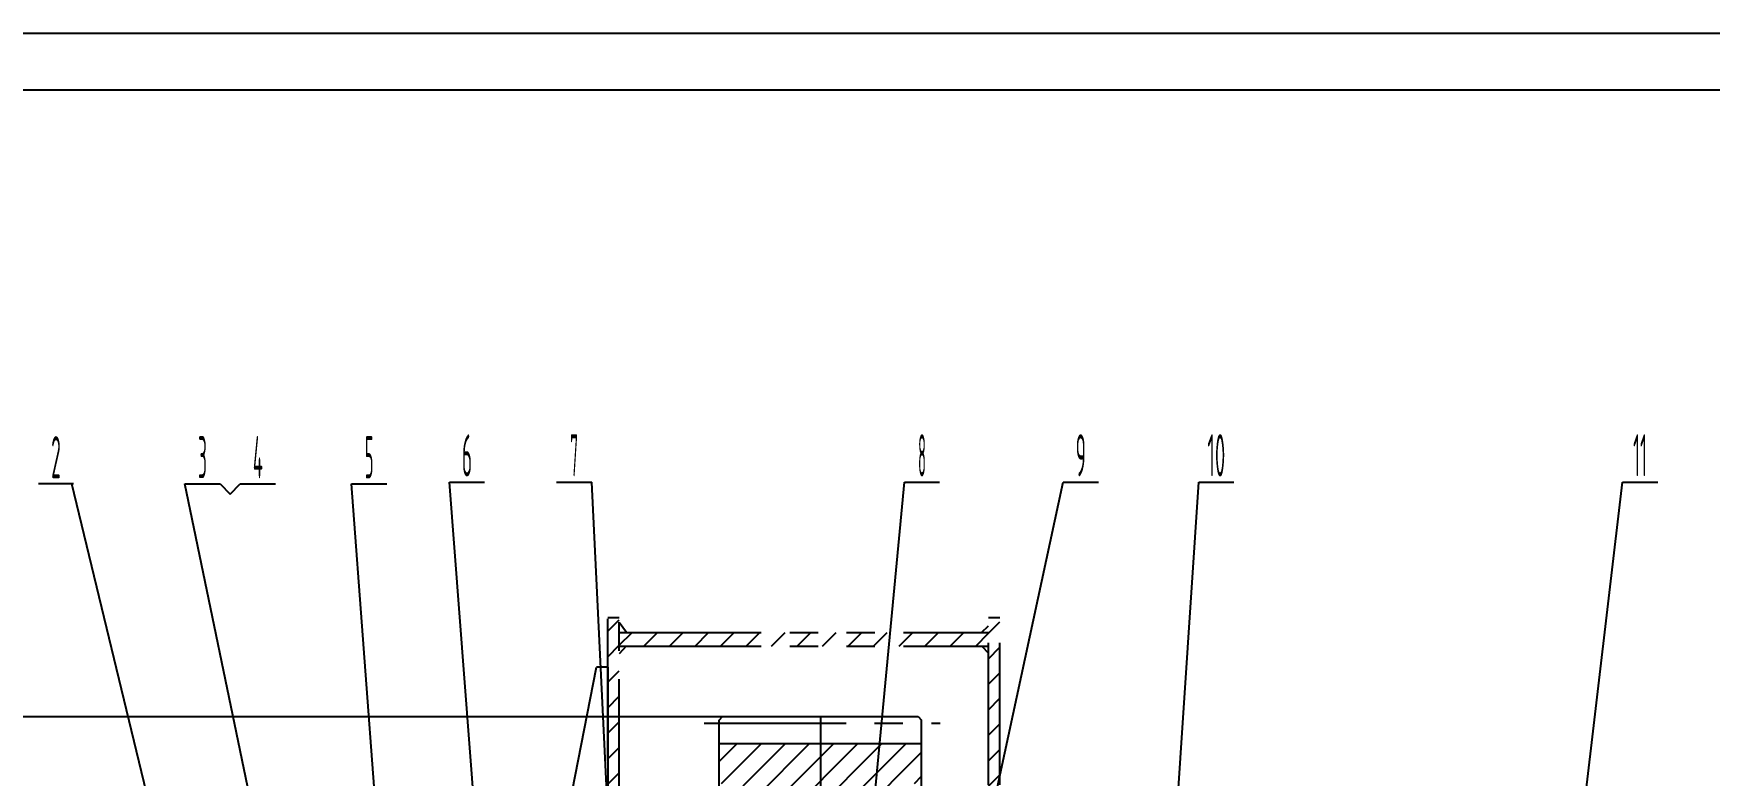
# Model space of a CAD drawing. Header units: millimetres. Extents: x 0 to 4200, y -116 to 2970.
# Drawn here: x 814 to 2289, y 2317 to 2970 of the extents above; entities that cross this region are included whole.
import ezdxf
from ezdxf.enums import TextEntityAlignment as Align

# ---------------------------------------------------------------- set-up
doc = ezdxf.new("R2010")
doc.units = ezdxf.units.MM
doc.header["$LTSCALE"] = 100
doc.header["$MEASUREMENT"] = 0
doc.linetypes.add('G', pattern=[2, 1.25, -0.25, 0.25, -0.25])
doc.linetypes.add('K', pattern=[2.5, 1.25, -0.25, 0.25, -0.25, 0.25, -0.25])
for name, color, linetype in [('01', 7, 'Continuous'), ('02', 1, 'Continuous'), ('05', 4, 'G'), ('07', 6, 'K'), ('08', 1, 'Continuous'), ('11', 3, 'Continuous')]:
    doc.layers.add(name, color=color, linetype=linetype)
doc.styles.get("Standard").update_dxf_attribs({"font": 'isocp', "width": 0.707, "bigfont": 'intecad.shx'})
doc.dimstyles.new('INTE', dxfattribs={"dimscale": 10, "dimtxt": 3.5, "dimasz": 3, "dimexe": 3, "dimexo": 0, "dimgap": 1, "dimtad": 1, "dimdec": 3, "dimdsep": 46, "dimtxsty": 'Standard', "dimcen": 0, "dimclrd": 1, "dimclre": 1, "dimclrt": 3, "dimaunit": 1, "dimadec": 0, "dimazin": 0, "dimtfac": 1, "dimtdec": 3, "dimtmove": 0, "dimatfit": 0, "dimfxl": 1, "dimarcsym": 0})
pattern_1 = [(45, (35629.336, -87.734), (-11.22532, 11.22532), [])]

# ---------------------------------------------------------------- blocks, each defined once
blk = doc.blocks.new('*D6')
at = {"layer": '08', "color": 1, "lineweight": -2}
for p, q in [((1430.9, 2368.6), (719.9, 2368.6)), ((749.9, 820.9), (749.9, 2338.6)), ((1430.9, 790.9), (719.9, 790.9))]:
    blk.add_line(p, q, dxfattribs=at)
at = {"layer": '08', "color": 1}
for points in [[(744.9, 2338.6), (754.9, 2338.6), (749.9, 2368.6)], [(744.9, 820.9), (754.9, 820.9), (749.9, 790.9)]]:
    blk.add_solid(points, dxfattribs=at)
at = {"layer": 'DEFPOINTS', "color": 0}
for p in [(749.9, 2368.6), (1430.9, 2368.6), (1430.9, 790.9)]:
    blk.add_point(p, dxfattribs=at)
at = {"layer": '08', "color": 3, "insert": (722.4, 1579.8), "char_height": 35, "attachment_point": 5, "rotation": 90}
blk.add_mtext('%%c1577.722', dxfattribs=at)
blk = doc.blocks.new('*U22')
at = {"layer": '01'}
blk.add_lwpolyline([(415, 292), (25, 292)], dxfattribs=at)
at = {"layer": '02'}
blk.add_lwpolyline([(420, 297), (0, 297)], dxfattribs=at)

msp = doc.modelspace()

# ---------------------------------------------------------------- hatches: boundary and pattern name
at = {"layer": '02'}
h = msp.add_hatch(dxfattribs=at)
h.set_pattern_fill('_USER', color=256, scale=15, angle=45, style=0, pattern_type=0)
h.set_pattern_definition([(45, (570.548, 506.322), (-10.6066, 10.6066), [])])
h.paths.add_polyline_path([(1506.4297, 1961.783), (1457.4297, 1961.7861), (1457.4297, 1794.7907, -0.414231741), (1427.4279, 1764.7907), (1366.9294, 1764.7945), (1366.9294, 1694.7919), (1506.4297, 1694.783)])
h.paths.add_polyline_path([(1555.4297, 1911.1655), (1555.4297, 1961.7798), (1506.4297, 1961.783), (1506.4297, 1782.497)])
h.paths.add_polyline_path([(1555.4297, 1794.7779), (1555.4297, 1911.1655), (1506.4297, 1782.497), (1506.4297, 1694.783), (1557.7606, 1694.7797), (1589.6161, 1764.7776), (1585.4278, 1764.7779, -0.414194763)])
h.paths.add_polyline_path([(1598.4297, 1764.7771), (1589.6161, 1764.7776), (1557.7606, 1694.7797), (1578.4297, 1694.7784), (1598.4297, 1714.7758)])
h.paths.add_polyline_path([(1506.4297, 2344.9195), (1417.4297, 2344.9195), (1417.4297, 2309.7885), (1427.4311, 2309.7881, -0.414200426), (1457.4297, 2279.7881), (1457.4297, 2111.7861), (1506.4297, 2111.783)])
h.paths.add_polyline_path([(1555.4297, 2279.7881, -0.421146586), (1586.138, 2309.7797), (1595.4297, 2309.7792), (1595.4297, 2344.9195), (1506.4297, 2344.9195), (1506.4297, 2111.783), (1555.4297, 2111.7798)])
h.paths.add_polyline_path([(1500.9991, 1774.1873), (1510.481, 1774.1873), (1510.481, 1786.495), (1500.9991, 1786.495)], flags=9)
at = {"layer": '07', "linetype": 'K'}
h = msp.add_hatch(dxfattribs=at)
h.set_pattern_fill('ANSI31', color=6, scale=5, style=0)
h.set_pattern_definition(pattern_1)
h.paths.add_polyline_path([(1329.4297, 2455.7897), (1319.4297, 2455.7897), (1319.4297, 1776.6897), (1329.4297, 1776.6897)])
h = msp.add_hatch(dxfattribs=at)
h.set_pattern_fill('ANSI31', color=6, scale=5, style=0)
h.set_pattern_definition(pattern_1)
h.paths.add_polyline_path([(1664.4297, 2455.7897), (1654.4297, 2455.7897), (1654.4297, 2058.7276), (1664.4297, 2058.7276)])
h = msp.add_hatch(dxfattribs=at)
h.set_pattern_fill('ANSI31', color=6, scale=5, style=0)
h.set_pattern_definition(pattern_1)
h.paths.add_polyline_path([(1329.4297, 2442.7897), (1329.4297, 2430.7897), (1654.4297, 2430.7897), (1654.4297, 2442.7897)])

# ---------------------------------------------------------------- linework, layer by layer
for p, q in [((1417.4297, 2365.6395), (1420.4297, 2368.6395)), ((1417.4297, 1764.7885), (1417.4297, 2365.6395)), ((1420.4297, 2368.6395), (1592.4297, 2368.6395)), ((1592.4297, 2368.6395), (1595.4297, 2365.6395)), ((1595.4297, 1764.7773), (1595.4297, 2365.6395)), ((1417.4297, 2344.9195), (1595.4297, 2344.9195))]:
    msp.add_line(p, q)
at = {"layer": '02'}
for p, q in [((849.4813, 2573.446), (818.4813, 2573.446)), ((1088.5948, 1579.7897), (848.0313, 2573.446)), ((1142.5544, 1633.8018), (947.3953, 2573.446)), ((947.3953, 2573.446), (978.3953, 2573.446)), ((978.3953, 2573.446), (987.2341, 2564.6072)), ((987.2341, 2564.6072), (996.073, 2573.446)), ((996.073, 2573.446), (1027.073, 2573.446)), ((1161.7679, 1667.0373), (1094.0133, 2573.446)), ((1094.0133, 2573.446), (1125.0133, 2573.446)), ((1246.4919, 1705.2396), (1180.1104, 2575.0814)), ((1180.1104, 2575.0814), (1211.1104, 2575.0814)), ((1274.3619, 2575.0814), (1305.3619, 2575.0814)), ((1347.7353, 1691.6813), (1305.3619, 2575.0814)), ((1505.4297, 1579.7897), (1720.007, 2575.0814)), ((1505.4297, 1779.8711), (1580.3292, 2575.0814)), ((1580.3292, 2575.0814), (1611.3292, 2575.0814)), ((1720.007, 2575.0814), (1751.007, 2575.0814)), ((1776.1797, 1626.6629), (1839.2514, 2575.0814)), ((1839.2514, 2575.0814), (1870.2514, 2575.0814)), ((2077.8672, 1435.3146), (2212.0287, 2575.0814)), ((2212.0287, 2575.0814), (2243.0287, 2575.0814))]:
    msp.add_line(p, q, dxfattribs=at)
at = {"layer": '05', "color": 4, "linetype": 'G'}
msp.add_line((1404.0794, 2362.779), (1611.843, 2362.779), dxfattribs=at)
at = {"layer": '05'}
msp.add_line((1506.4297, 2368.6395), (1506.4297, 740.411), dxfattribs=at)
at = {"layer": '07', "color": 6, "linetype": 'K'}
for p, q in [((1319.4297, 1579.7897), (1319.4297, 2455.7897)), ((1319.4297, 2455.7897), (1329.4297, 2455.7897)), ((1329.4297, 1776.6897), (1329.4297, 2455.7897)), ((1335.9302, 2442.7897), (1329.4297, 2451.5976)), ((1648.2069, 2442.7897), (1654.4297, 2448.4383)), ((1654.4297, 2058.7276), (1654.4297, 2455.7897)), ((1654.4297, 2455.7897), (1664.4297, 2455.7897)), ((1664.4297, 2058.7276), (1664.4297, 2455.7897)), ((1329.4297, 2442.7897), (1654.4297, 2442.7897)), ((1329.4297, 2430.7897), (1654.4297, 2430.7897)), ((1335.4631, 2430.7897), (1329.4297, 2424.0585)), ((1648.4529, 2430.7897), (1654.4297, 2424.6292)), ((1192.4297, 1812.0897), (1309.4297, 2412.0897)), ((1319.4297, 2412.0897), (1309.4297, 2412.0897)), ((1319.4297, 2412.0897), (1319.4297, 1817.0897))]:
    msp.add_line(p, q, dxfattribs=at)

# ---------------------------------------------------------------- block references
at = {"layer": '02', "xscale": 10, "yscale": 10, "zscale": 10}
msp.add_blockref('*U22', (0, 0), dxfattribs=at)

# ---------------------------------------------------------------- texts
at = {"layer": '11'}
for s, height, width, p, p2 in [('2', 37.1231, 0.375062, (829.7342, 2578.446), (838.2284, 2578.446)), ('3', 37.1231, 0.351791, (959.0334, 2578.446), (966.7572, 2578.446)), ('4', 37.1231, 0.362564, (1007.1986, 2578.446), (1015.9473, 2578.446)), ('5', 37.1231, 0.351791, (1105.6514, 2578.446), (1113.3752, 2578.446)), ('6', 37.1231, 0.400463, (1191.1534, 2580.0814), (1200.0674, 2580.0814)), ('7', 37.1231, 0.342788, (1286.3624, 2580.0814), (1293.3614, 2580.0814)), ('8', 37.1231, 0.342788, (1592.3297, 2580.0814), (1599.3287, 2580.0814)), ('9', 37.1231, 0.386352, (1731.0494, 2580.0814), (1739.9647, 2580.0814)), ('10', 37.12311, 0.40405, (1846.8707, 2580.0814), (1862.6321, 2580.0814)), ('11', 37.12311, 0.388157, (2221.4047, 2580.0814), (2233.6528, 2580.0814))]:
    msp.add_text(s, height=height, dxfattribs=dict(at, width=width)).set_placement(p, p2, align=Align.FIT)

# ---------------------------------------------------------------- dimensions: what is measured, and where the dimension line sits
at = {"layer": '08'}
dim = msp.add_linear_dim(base=(749.9378, 2368.6395), p1=(1430.8609, 790.9176), p2=(1430.8609, 2368.6395), angle=90, text='%%c1577.722', dimstyle='INTE', dxfattribs=at)
dim.commit()
dim.dimension.update_dxf_attribs({"geometry": '*D6', "text_midpoint": (722.4343, 1579.7785)})

doc.saveas('drawing.dxf')
